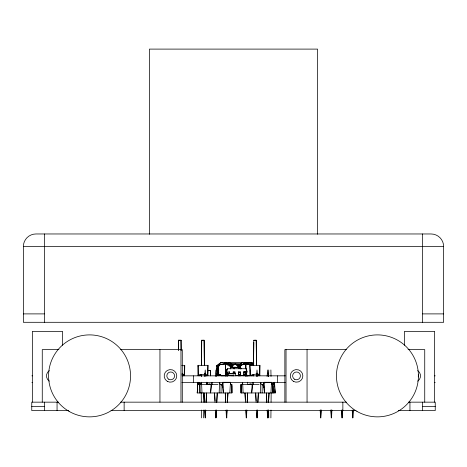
<?xml version="1.0" encoding="UTF-8"?>
<svg xmlns="http://www.w3.org/2000/svg" width="467" height="467" viewBox="0 0 467 467"><rect width="100%" height="100%" fill="white"/><g stroke="black" fill="none" stroke-linecap="round" stroke-linejoin="round"><path stroke-width="0.7" d="M217.412 374.306L216.857 369.105M240.709 368.825L240.709 367.43L231.118 367.091L225.573 363.787L223.43 364.067M245.835 368.895L245.835 364.062L241.655 364.552L239.116 367.459L235.456 363.723L230.64 367.447L230.634 368.837L230.64 367.447L240.709 367.43M219.14 366.04L219.146 364.616L218.55 365.918L218.69 374.242L221.691 375.836L225.491 375.801L225.573 363.787L229.799 364.102M227.902 373.781L227.639 372.106L229.56 371.872L229.554 373.781M229.554 373.67L229.56 371.872M233.243 373.775L233.231 371.872L234.901 371.872L234.895 373.781M234.895 373.67L234.901 371.872M238.573 371.872L238.584 375.836L238.403 372.076L240.4 372.082L240.231 375.836L240.242 371.872M243.92 372.438L245.741 372.082L243.92 371.522L243.926 375.836L243.92 371.522L245.741 372.082L245.578 374.989M245.572 375.836L245.584 371.872L243.92 372.176M199.946 384.382L200.109 392.957M274.041 383.681L274.532 382.28L275.162 392.957L241.001 392.957L241.048 384.382L248.952 384.382L251.03 384.014L252.133 384.382L251.678 392.957L253.067 382.28L253.213 384.417M273.026 384.382L272.979 392.957L272.816 384.382M225.503 373.682L225.573 363.787M178.464 350.303L178.627 340.204L181.056 340.291L181.143 350.303M201.662 340.291L204.091 340.204L204.383 365.328L204.167 340.291L201.662 340.291L201.44 365.328L201.51 359.584M253.762 340.291L256.19 340.204L256.482 365.328L256.266 340.291L253.762 340.291L253.54 365.328L253.809 342.358M203.635 417.895L203.723 410.055M203.81 402.221L203.916 392.957M270.889 417.895L270.977 410.055M271.064 402.221L271.169 392.957M178.511 350.256L178.627 340.204M201.528 358.148L201.732 340.204M204.365 375.194L204.383 373.734L204.383 375.859M228.696 363.816L226.711 362.555L220.728 362.579L217.768 365.573L216.857 369.251L217.815 374.674L220.891 375.036M256.453 375.912L256.482 373.734M240.663 368.842L240.686 367.447M184.196 366.729L184.512 365.328L184.196 375.707L182.62 373.734L182.62 375.707L184.558 375.707L184.763 365.328L181.751 365.328M230.453 382.981L230.768 384.382L231.924 384.382L231.877 392.957L197.232 392.957L197.862 382.28L201.224 384.382L201.265 382.216M201.376 376.443L201.417 374.283M207.669 375.707L207.762 370.868M257.831 373.734L257.831 375.707L259.769 375.707L259.973 365.328L249.676 365.328L250.306 375.707L252.198 374.861L257.831 373.734L259.407 375.707L259.722 365.328L259.407 366.729M268.636 376.443L268.758 369.952M222.957 362.626L220.803 362.59L216.927 365.474L216.857 369.117L218.118 369.187L218.813 373.11M250.189 370.173L250.055 375.707L252.308 375.818M209.905 370.372L210.588 370.424L210.512 375.818L210.64 374.744M219.151 392.957L219.624 382.28L220.097 384.382L222.409 384.382L223.063 386.361M260.253 392.957L260.726 382.28L261.199 384.382L263.511 384.382L264.164 386.361M205.76 410.055L205.387 417.895L205.001 411.48M206.14 402.221L206.583 392.957L206.029 402.221M216.437 410.055L216.063 417.895L215.766 412.904M216.816 402.221L217.26 392.957L216.706 402.221M227.114 410.055L226.74 417.895L226.437 412.904M227.487 402.221L227.931 392.957L227.376 402.221M246.862 410.055L246.488 417.895L246.103 411.48M247.241 402.221L247.685 392.957L247.131 402.221M257.539 410.055L257.165 417.895L256.868 412.904M257.912 402.221L258.362 392.957L257.802 402.221M268.216 410.055L267.842 417.895L267.538 412.904M321.238 410.055L320.864 417.895L320.391 410.055M331.914 410.055L331.541 417.895L331.068 410.055M342.591 410.055L342.212 417.895L341.832 411.48M353.268 410.055L352.889 417.895L352.591 412.904M238.584 375.836L240.231 375.836L240.242 375.094L238.567 375.094M229.822 392.957L230.453 382.28L222.882 382.28L222.409 384.382L223.354 392.957L222.882 382.28L224.142 382.806M270.924 392.957L271.555 382.28L263.983 382.28L263.511 384.382L264.456 392.957L263.983 382.28L265.244 382.806M205.556 410.055L205.089 417.895L204.709 410.055M207.622 375.707L208.253 365.328L197.955 365.328L198.16 375.707L200.098 375.707L200.098 374.394M216.233 410.055L215.766 417.895L215.386 410.055M226.909 410.055L226.437 417.895L226.063 410.055M246.658 410.055L246.191 417.895L245.811 410.055M250.557 371.557L250.306 375.707L250.055 365.328M257.335 410.055L256.868 417.895L256.488 410.055M268.011 410.055L267.538 417.895L267.165 410.055M268.478 402.221L269.033 392.957L268.589 402.221L268.543 398.655M321.033 410.055L320.566 417.895L320.187 410.055M331.71 410.055L331.237 417.895L330.864 410.055M342.387 410.055L341.914 417.895L341.54 410.055M353.058 410.055L352.591 417.895L352.217 410.055M226.834 373.524L225.456 373.734L226.822 373.734M198.177 383.331L197.862 382.28L197.232 392.957L197.757 389.385M217.26 374.125L217.371 372.719M216.857 375.812L217.406 369.222L218.118 369.187L218.007 370.5L216.927 365.474L224.913 363.67L225.94 363.816L226.799 363.145L229.641 362.672L232.712 365.673L232.204 367.155L227.715 363.11L228.655 362.555L242.7 362.555L241.912 362.62L238.223 366.274L241.947 362.608L250.464 362.567L253.832 363.081L250.242 363.028M228.451 373.734L234.335 373.734L228.468 373.507M204.634 376.443L205.235 369.952L205.842 376.443M215.31 376.443L215.912 369.952L216.519 376.443M225.981 376.443L226.588 369.952L227.195 376.443M245.735 376.443L246.337 369.952L246.944 376.443M256.406 376.443L257.013 369.952L257.621 376.443M267.083 376.443L267.69 369.952L268.297 376.443M274.187 383.705L274.322 382.28M217.587 367.395L217.768 365.573L218.579 364.26L220.039 364.266M226.559 362.555L225.94 363.816L225.327 362.555L224.913 363.67L225.047 362.555M206.753 383.681L206.963 382.28L207.085 383.705M222.409 384.382L222.724 382.28L222.847 384.417M263.511 384.382L263.826 382.28L263.948 384.417M217.645 369.204L218.579 364.26L218.702 370.769M206.788 383.681L207.068 382.28L207.179 383.705M201.055 384.382L201.528 382.28L202.001 392.957M242.157 384.382L242.63 382.28L243.103 392.957M226.822 373.606L225.456 373.565L226.822 373.693M224.913 363.67L225.228 362.555M246.36 374.703L246.985 371.417L246.144 368.726L227.324 368.732L226.489 372.73M206.805 383.856L207.278 382.28L207.36 383.705M271.216 384.382L273.901 384.382L274.532 382.28L271.73 384.032M227.324 368.732L226.46 371.51L227.324 375.398M246.144 375.404L247.002 371.639L246.144 368.72M228.696 363.688L232.204 367.155L232.712 365.673L231.562 365.106M245.805 362.555L245.274 363.816L241.912 362.62M242.093 364.283L239.122 367.155L244.2 363.437L244.661 362.555L245.274 363.816L252.799 364.47M210.599 375.754L210.582 370.424L210.64 371.458M257.48 375.818L257.556 374.394M272.967 384.382L273.417 384.014L273.901 384.382M218.55 365.918L220.698 364.143L225.468 364.091M271.695 384.032L273.796 382.631M210.401 375.742L210.401 370.459M227.4 375.836L227.4 373.734L228.03 373.524L234.755 373.524L235.386 373.734L235.386 375.836M238.725 368.702L239.419 368.702M217.406 369.222L218.118 369.187L216.857 369.187L218.118 369.204L216.857 369.251L218.071 374.978M243.12 363.682L244.2 363.437M210.588 370.424L207.908 370.43L210.57 370.424L209.549 370.372M216.857 369.251L217.984 369.018L217.768 365.573M271.514 384.288L273.417 384.014L271.309 384.195M234.627 368.702L234.107 368.702M240.908 368.702L240.598 368.743L241.562 368.702M206.77 384.382L209.928 384.014L211.031 384.382L210.576 392.957L211.965 382.28L212.111 384.417M247.872 384.382L251.03 384.014L251.036 384.382M234.545 368.702L233.646 368.702M234.685 368.702L233.955 368.702M246.494 375.748L250.33 375.602M178.552 340.291L181.056 340.291M231.212 364.067L240.809 364.283M225.456 373.565L226.822 373.553M238.573 375.579L240.236 375.573M250.744 364.546L252.18 364.546M23.35 246.576L443.65 246.576L443.65 322.3L23.35 322.3L23.35 246.576A12.609 12.609 0 0 1 35.959 233.967L431.041 233.967A12.609 12.609 0 0 1 443.65 246.576M23.35 313.894L44.365 313.894M422.635 313.894L443.65 313.894M58.93 349.614L42.264 349.614L42.264 402.151M120.667 349.614L182.293 349.625L182.293 402.157M346.333 349.614L284.858 349.625L284.858 402.157M408.07 349.614L424.737 349.614L424.737 402.151M230.78 363.816L241.223 363.816M227.4 373.734L235.386 373.734M243.932 374.873L245.572 374.873M243.926 375.024L245.572 375.024M235.292 375.398L243.972 375.404M228.03 373.734L228.871 375.626L233.914 375.836M207.622 365.328L207.873 375.707L205.731 375.707L205.731 373.734M31.873 375.836L32.468 375.836M181.932 375.836L285.337 375.836M434.485 375.836L435.232 375.836M31.873 382.561L32.468 382.561M181.932 382.561L285.337 382.561M434.485 382.561L435.232 382.561M210.576 384.382L217.984 384.382M251.678 384.382L259.086 384.382M58.515 402.157L31.756 402.157L31.756 410.563L68.725 410.563M120.492 402.157L346.508 402.157M408.485 402.157L435.244 402.157L435.244 410.563L398.275 410.563M31.756 406.36L44.365 406.36M422.635 406.36L435.244 406.36M111.012 410.563L355.988 410.563M238.403 372.076L240.4 372.082M238.584 372.578L240.231 372.584M227.318 364.313L228.772 364.318M230.961 364.336L233.144 364.348M236.781 364.371L240.423 364.394M243.336 364.412L247.703 364.435M247.119 375.795L249.641 375.836M218.492 374.767L219.922 374.803M245.835 364.062L251.258 364.301L252.081 365.404M238.584 374.732L240.231 374.873M200.384 384.137L201.785 384.259M217.815 374.674L220.617 375.141M204.318 374.581L205.731 374.861M252.822 364.604L246.132 363.139L245.274 363.816L246.021 362.555L246.132 363.139L250.464 362.567L253.85 365.077M241.048 368.702L241.328 368.702M218.69 374.242L221.691 375.836M258.8 375.147L259.769 375.707M183.589 375.147L184.558 375.707L184.512 365.328M256.932 374.014L257.831 374.581M181.721 374.014L182.62 374.581M198.271 384.417L198.072 382.28L201.224 384.382M207.873 375.707L205.731 374.23L200.098 374.581L198.16 375.707L198.206 365.328L198.247 366.712M228.386 364.137L231.924 367.506M237.82 366.402L235.456 363.723M232.753 365.906L229.641 362.672L232.204 367.155M183.566 374.721L184.512 375.707M262.565 384.382L264.018 387.68M221.463 384.382L222.917 387.68M271.555 382.981L271.87 384.382L271.555 382.28M198.072 382.28L198.493 384.382L207.85 384.382L209.928 384.014L209.934 384.382M217.984 369.018L218.241 370.384M230.453 382.28L230.768 384.382M226.711 362.555L226.799 363.145M274.847 390.815L275.162 392.957L274.824 388.684M217.686 371.878L217.832 373.203M217.972 374.534L218.118 375.859M247.481 382.216L247.615 383.658M206.379 382.216L206.513 383.658M216.927 365.474L217.318 369.753M274.38 382.993L274.713 387.266M266.902 402.221L266.348 392.957L266.791 402.221M256.138 400.797L255.671 392.957L256.114 402.221M245.42 400.079L244.994 392.957L245.438 402.221M225.8 402.221L225.246 392.957L225.689 402.221M215.036 400.797L214.569 392.957L215.013 402.221M204.318 400.079L203.892 392.957L204.336 402.221M270.889 369.952L271.018 376.443M241.211 392.957L241.048 384.382L241.025 392.957M231.714 384.382L231.877 392.957L231.865 385.812M253.569 375.923L253.552 374.464L253.54 375.859M268.671 410.055L268.758 417.895M201.224 392.957L201.33 402.221M201.417 410.055L201.505 417.895M180.986 340.204L181.103 350.256M272.962 385.812L273.026 392.957M233.231 371.872L233.243 374.014M227.89 371.872L227.896 373.676M199.753 384.382L199.777 392.957M245.852 364.085L245.852 368.901M434.654 402.157L434.654 331.377L404.44 331.377L404.44 345.241M422.635 233.967L422.635 322.3M422.635 402.157L422.635 410.563M409.944 402.157L409.944 410.563M342.86 402.157L342.86 410.563M317.56 234.253L317.56 49.105L149.44 49.105L149.44 234.253M307.053 349.614L307.053 402.151M286.038 349.614L286.038 402.151M277.439 375.836L277.439 382.561M262.145 384.382L262.145 392.957M259.722 365.328L259.722 375.707M252.198 374.721L252.198 375.707M226.839 369.321L226.839 369.975M225.456 373.524L225.456 375.836M221.043 384.382L221.043 392.957M205.171 374.049L205.171 375.1M201.44 382.42L201.44 384.592M193.484 375.836L193.484 382.561M180.963 349.614L180.963 402.151M159.947 349.614L159.947 402.151M124.14 402.157L124.14 410.563M62.56 345.241L62.56 331.377L32.346 331.377L32.346 402.157M57.056 402.157L57.056 410.563M44.365 233.967L44.365 322.3M44.365 402.157L44.365 410.563M49.321 381.16A6.304 6.304 0 0 1 49.321 370.605M417.679 370.605A6.304 6.304 0 0 1 417.679 381.16M418.234 374.808A3.894 3.894 0 0 1 418.234 376.951M201.475 375.912L201.452 374.464L201.44 375.906M167.303 381.341A6.304 6.304 0 0 0 176.76 375.882A6.304 6.304 0 0 0 167.303 370.419A6.304 6.304 0 0 0 167.303 381.341M293.393 381.341A6.304 6.304 0 0 0 302.849 375.882A6.304 6.304 0 0 0 293.393 370.419A6.304 6.304 0 0 0 293.393 381.341M69.063 411.374A40.985 40.985 0 0 0 130.544 375.882A40.985 40.985 0 0 0 69.063 340.385A40.985 40.985 0 0 0 69.063 411.374M356.951 411.374A40.985 40.985 0 0 0 418.432 375.882A40.985 40.985 0 0 0 356.951 340.385A40.985 40.985 0 0 0 356.951 411.374M294.572 379.251A3.894 3.894 0 0 0 300.415 375.882A3.894 3.894 0 0 0 294.572 372.508A3.894 3.894 0 0 0 294.572 379.251M168.768 379.251A3.894 3.894 0 0 0 174.611 375.882A3.894 3.894 0 0 0 168.768 372.508A3.894 3.894 0 0 0 168.768 379.251"/></g></svg>
